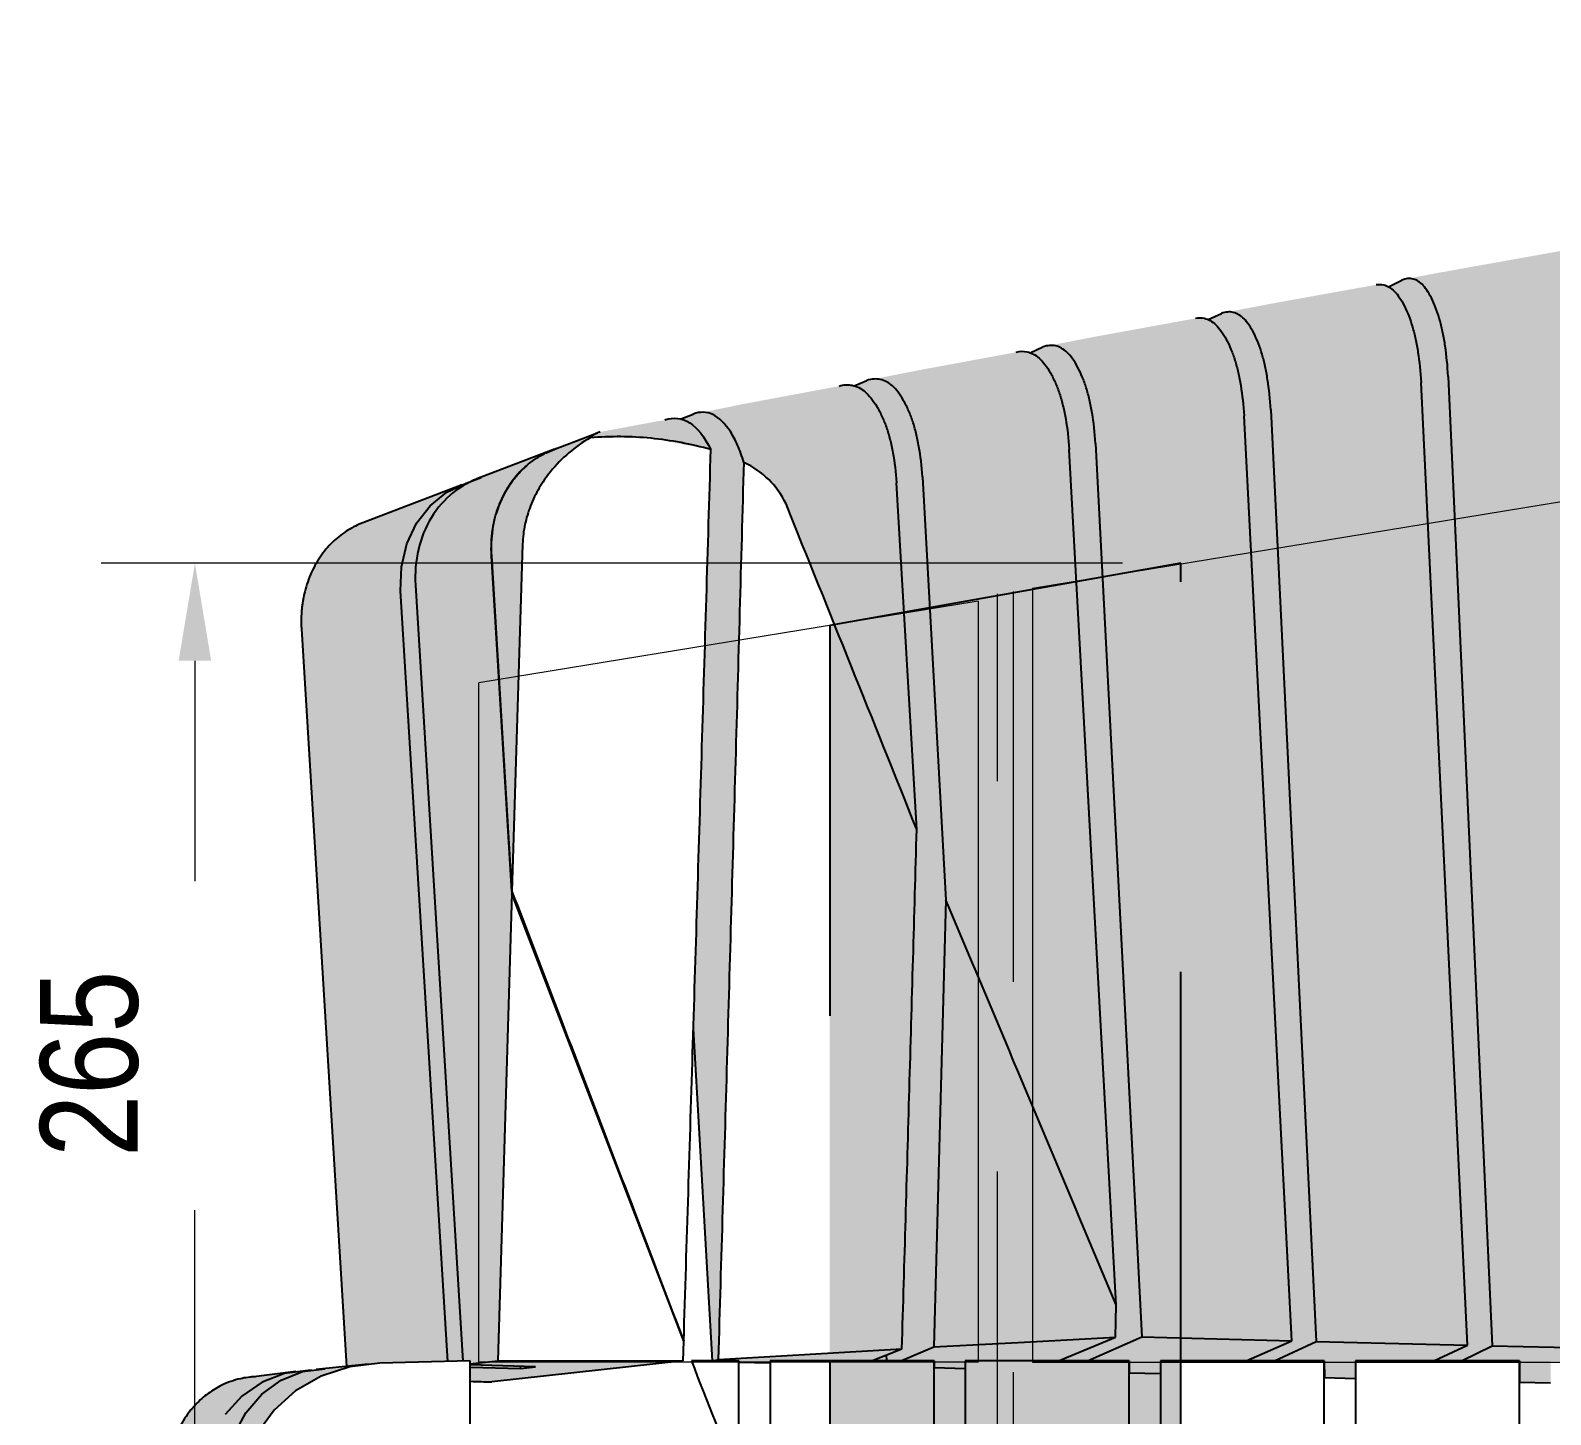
# Model space of a CAD drawing. Header units: metres. Extents: x 313 to 328, y 3 to 1212.
# Drawn here: x 321.3752 to 321.7648, y 22.3403 to 22.6949 of the extents above; entities that cross this region are included whole.
import ezdxf

# ---------------------------------------------------------------- set-up
doc = ezdxf.new("R2010")
doc.units = ezdxf.units.M
doc.linetypes.add('JacobsDash', pattern=[0.0045000000000000005, 0.003, -0.0015])
doc.layers.get('Defpoints').update_dxf_attribs({"color": 41})
for name, color, linetype, lineweight in [('A-ANNO-DIMS', 7, 'Continuous', 9), ('A-DETL', 7, 'Continuous', 13), ('A-DETL-GENF', 7, 'Continuous', 9), ('A-GENM', 7, 'Continuous', 35)]:
    doc.layers.add(name, color=color, linetype=linetype, lineweight=lineweight)
doc.styles.add('Arial Narrow_1', font='ARIALN.TTF', dxfattribs={"height": 0.02499999999999998})
doc.dimstyles.new('Dimension_Standard_O__mm__2', dxfattribs={"dimscale": 0.3048, "dimtxt": 0.02558577434045649, "dimasz": 0.08202099737532807, "dimexe": 0.07874015748031493, "dimexo": 0.04921259842519685, "dimgap": 0.04921259842519685, "dimtad": 1, "dimdec": 0, "dimlfac": 1000, "dimzin": 0, "dimdsep": 46, "dimtxsty": 'Arial Narrow_1', "dimsah": 1, "dimcen": 0.09, "dimaunit": 1, "dimadec": 4, "dimazin": 0, "dimtfac": 1, "dimtdec": 4, "dimtix": 1, "dimtmove": 2, "dimatfit": 3, "dimfxl": 1, "dimtvp": 1, "dimtfill": 1, "dimtolj": 1, "dimtzin": 0, "dimlwd": 18, "dimlwe": 18, "dimarcsym": 2})

# ---------------------------------------------------------------- blocks, each defined once
blk = doc.blocks.new('BR08_SEATING_NORTH 3 - BR08_SEATING_NORTH 3-5676583-DRG-2873241 - ELEVATION SEATING SUPPORT ARRANGEMENT')
at = {"layer": 'A-GENM', "lineweight": 25, "true_color": 0xebe8e4}
for points in [[(313.2609687904246, 22.60623172715583), (313.2999150803762, 22.61323935952374), (313.2993993441278, 22.61923536840465), (313.2987985412688, 22.6233003558428), (313.2975797642347, 22.62829054880328), (313.2966301824777, 22.63119313343327), (313.2949475444731, 22.63459466247622), (313.2934081901344, 22.63665629589376), (313.2918310583843, 22.63793155114198), (313.2900059804476, 22.638444271631), (313.2583347567301, 22.63277864375696), (313.251055327074, 22.63141826001218), (313.2528800586886, 22.6309087754053), (313.2545793668577, 22.62954215812964), (313.2561922878019, 22.62730734731263), (313.2576797734873, 22.62417909109354), (313.2589086314841, 22.6204187777214), (313.2598497689669, 22.61629042856892), (313.2605503227429, 22.61155958017409), (313.2608953021163, 22.60716736654278)], [(313.2644257131207, 22.354017078258), (313.2722335640394, 22.35793031782609), (313.2608953021163, 22.60716736654278), (313.2604774689635, 22.61205156265595), (313.2598131843856, 22.61645090876202), (313.2589037753974, 22.62045221861118), (313.2576797734873, 22.62417909109354), (313.2561922878019, 22.62730734731263), (313.2544643769931, 22.62963768276867), (313.2528800586886, 22.6309087754053), (313.251055327074, 22.63141826001218), (313.2491034122289, 22.63094982630502), (313.2456664186196, 22.62920828936018), (313.2472138565777, 22.62803442575229), (313.2491462437539, 22.62538745804854), (313.2505249878981, 22.62266431599783), (313.2518962116319, 22.61864779842763), (313.2528378464038, 22.61476989671009), (313.2537024546702, 22.60862570292607), (313.2541607634301, 22.60200706384688), (313.2659484053569, 22.35808132584953), (313.2572917868497, 22.3540172306612), (313.2603663879754, 22.35401716497801)], [(313.2154955856008, 22.59767222906907), (313.2540302564221, 22.6047076903532), (313.2534796134227, 22.61070119450184), (313.2528378464038, 22.61476989671009), (313.2516422126191, 22.61946144826701), (313.2502530114861, 22.62320149354993), (313.2487532296464, 22.62603753822933), (313.2469026121227, 22.62827053120448), (313.2454079989571, 22.6294043227041), (313.2434622893026, 22.62991679903099), (313.2159278119676, 22.62495740597483), (313.2049225907751, 22.62286202658489), (313.2068679485619, 22.62235294947104), (313.2086797027518, 22.6209862460597), (313.2103994704171, 22.61875103621966), (313.2119856815889, 22.61562211929493), (313.2132964232154, 22.61186053446999), (313.214300397941, 22.60773202444249), (313.215048198629, 22.60300059564056), (313.215415892315, 22.59862137376152)], [(313.2164387361843, 22.35401810341144), (313.2270977196139, 22.359040666318), (313.215415892315, 22.59862137376152), (313.2149694664706, 22.6034987438885), (313.214258170849, 22.60790566922453), (313.2130246902369, 22.61265536445519), (313.2119856815889, 22.61562211929493), (313.2103994704171, 22.61875103621966), (313.2083685195595, 22.62122369646236), (313.2067176234551, 22.62239228777273), (313.2049225907751, 22.62286202658489), (313.2028418273136, 22.62239228777273), (313.1995384041454, 22.62081960802277), (313.2014223494264, 22.6194743366258), (313.2032558852713, 22.61723558154097), (313.2049409454286, 22.61410309693865), (313.2065788989519, 22.60938632309487), (313.2075351937394, 22.60539823437343), (313.2081935358664, 22.60147382580733), (313.2088081516333, 22.593436933267), (313.2208926700345, 22.35920066088179), (313.2091908581988, 22.35401825824901), (313.2157391250816, 22.35401811835735)], [(313.1705775847359, 22.58908922305913), (313.2086684889827, 22.59614403814421), (313.2080823093043, 22.60213685260585), (313.2073994736442, 22.60620726828278), (313.2063257306536, 22.61036714288386), (313.2049409454286, 22.61410309693866), (313.2030040360731, 22.617543090486), (313.2014223494264, 22.6194743366258), (313.1995036822381, 22.62084440194283), (313.1974364582353, 22.62135660209255), (313.1701510380498, 22.61637888045795), (313.159339917805, 22.61428191760917), (313.1614067932509, 22.61377321417953), (313.1633318354353, 22.61240643449051), (313.1651592583679, 22.61017086486146), (313.1668449523381, 22.60704135139942), (313.1682382204037, 22.60327861438837), (313.169305536054, 22.59914997294397), (313.170100988307, 22.59441803374643), (313.1704916642699, 22.59004989726797)], [(313.1262433646626, 22.58049473589699), (313.1638608716219, 22.58755948692696), (313.1632384756891, 22.59355353480708), (313.162514687704, 22.5976235651181), (313.1610950014954, 22.6025022321422), (313.1597373232013, 22.60582399524937), (313.1581256037873, 22.60865362003939), (313.1558285282013, 22.611132507239), (313.1538417633543, 22.61233563113811), (313.1517088721334, 22.61272851459656), (313.1249514709876, 22.6077856695115), (313.1143400860744, 22.60568932370398), (313.1165283465646, 22.60518104804459), (313.1185666189921, 22.60381429783709), (313.1205017117643, 22.60157851057621), (313.1223826749305, 22.59820581722629), (313.1237629486573, 22.59468488520915), (313.124893823483, 22.59055622016728), (313.1258618107915, 22.58451202241734), (313.1261512528997, 22.58146455790772)], [(313.1685149634703, 22.35401912721466), (313.1824586917806, 22.36021772953754), (313.1704916642699, 22.59004989726797), (313.1700166058111, 22.5949200033344), (313.1692581565543, 22.59933324859031), (313.1682325423002, 22.60331305486948), (313.1668449523381, 22.60704135139942), (313.1651592583679, 22.61017086486146), (313.163325484675, 22.6124142036646), (313.1612531259466, 22.61381103507721), (313.159339917805, 22.61428191760917), (313.1571293693204, 22.61381103507722), (313.1538417633543, 22.6123356311381), (313.1541525896724, 22.61226292649031), (313.1561840032197, 22.61089273961198), (313.1581256037873, 22.60865362003939), (313.1599101500718, 22.60552057072467), (313.1614564442417, 22.60149329064341), (313.162514687704, 22.59762356511811), (313.1633565341818, 22.592889664096), (313.1640097034208, 22.58484941318386), (313.1758986604551, 22.36836375096246), (313.1756772867595, 22.36011020767891), (313.1622894929997, 22.35448177663047), (313.1623131519624, 22.35401925970494), (313.1640501779182, 22.35401922259658)], [(313.3114708721198, 22.35702913990151), (313.2999150803768, 22.61323935952374), (313.2609687904109, 22.60623172715336), (313.2722335640394, 22.35793031782609), (313.3067888523061, 22.35713667360107)], [(313.0912845412475, 22.57357950899553), (313.1196163203078, 22.57897141906906), (313.1190473110979, 22.58449197051209), (313.1181945571698, 22.58903597995839), (313.1169947346473, 22.59319668970219), (313.1154486335636, 22.59693355145139), (313.1135681006763, 22.60006679589799), (313.1115224171879, 22.60230592910574), (313.1093825670151, 22.6036759231823), (313.1070773503465, 22.60418732188622), (313.0802726479699, 22.59917426019623), (313.0700579383067, 22.5970942818867), (313.072511792307, 22.59646746709164), (313.0748716645948, 22.594777249501), (313.0770294379926, 22.59212075999282), (313.0789460054254, 22.58844649694882), (313.0804551173676, 22.58424617829658), (313.0868344346819, 22.57983980954841), (313.0899287806721, 22.57548675965446)], [(313.1206627604172, 22.35402014948891), (313.1291692108521, 22.35759929893655), (313.1322340929798, 22.47210726923527), (313.1261512528997, 22.58146455790772), (313.1256475170445, 22.58632717833008), (313.1248420638207, 22.59074518741983), (313.1237568515224, 22.59471976615434), (313.1222869835894, 22.59844856979847), (313.1205017117643, 22.60157851057621), (313.1185598927925, 22.60382206922227), (313.1163724392074, 22.60521726124461), (313.1141567647176, 22.60565234302359), (313.1119999687571, 22.60521726124461), (313.1087169574857, 22.60382358472551), (313.1093825670152, 22.6036759231823), (313.1115224171878, 22.60230592910574), (313.1135681006763, 22.600066795898), (313.1154486335636, 22.59693355145139), (313.1170711055652, 22.59293185284828), (313.1183051828096, 22.58844649694882), (313.1190829931865, 22.5843018338945), (313.1197741997091, 22.57626130565694), (313.1247869529208, 22.49021379288751), (313.1209910037534, 22.35714349697495), (313.1170230945197, 22.35556218501596), (313.117107110159, 22.35402022544884)], [(313.2659484053569, 22.35808132584953), (313.2540302564221, 22.6047076903532), (313.2154955855845, 22.59767222906609), (313.2270977196139, 22.359040666318), (313.2610251026246, 22.35820289702541)], [(313.0720170620895, 22.58750108814206), (313.0694446830784, 22.59170365158996), (313.0666125172511, 22.59435046161707), (313.0635396205225, 22.5955438664544), (313.0585421576184, 22.59480972518676), (313.0433657782901, 22.59197619452993), (313.0421842588707, 22.59145872992753), (313.0411131802219, 22.5905588088967), (313.0567068304365, 22.59040719544877), (313.0709244561784, 22.58770848082518)], [(313.0728803929575, 22.35402117027124), (313.0739007235663, 22.35442955952286), (313.0796021757848, 22.55369150034771), (313.0804551173676, 22.58424617829658), (313.0788806148373, 22.58862849889258), (313.0770294379926, 22.59212075999282), (313.0748716645948, 22.594777249501), (313.072511792307, 22.59646746709164), (313.0700579383067, 22.59709428188671), (313.0674722044182, 22.59662398828434), (313.0641806455765, 22.59529491490547), (313.0666125172511, 22.59435046161707), (313.0694446830783, 22.59170365158996), (313.0720170620895, 22.58750108814206), (313.0675467309084, 22.43904760941514), (313.072462080902, 22.35402133553215)], [(313.2208926700345, 22.35920066088179), (313.2086684889825, 22.59614403814421), (313.170577584736, 22.58908922305899), (313.1824586917806, 22.36021772953754), (313.2157391250817, 22.35933703783977)], [(313.0157945633757, 22.56026325368625), (313.0237639568223, 22.56331645969831), (313.0247609659712, 22.56994767860527), (313.0272263587595, 22.57621131916194), (313.0309611188504, 22.58186898197593), (313.0356345531756, 22.58665798696978), (313.0424486726133, 22.59157453399299), (313.0411131802219, 22.59109675101848), (313.0295851827975, 22.58659607125747), (313.0247339396792, 22.58335197100847), (313.0206647634628, 22.57879137799938), (313.0177272554926, 22.57321616738847), (313.016095762645, 22.56693869723233), (313.0157947580631, 22.56026756852034)], [(313.1758986604551, 22.36836375096245), (313.1638608716229, 22.58755948692696), (313.1262433646625, 22.58049473589514), (313.1322340929798, 22.47210726923525), (313.1705245452151, 22.38115778715648)], [(313.1247869529208, 22.49021379288751), (313.1196163203089, 22.57897141906906), (313.0912845412514, 22.57357950899553), (313.1238802166661, 22.49247394573121)], [(313.0103627723996, 22.35325024340152), (313.0173983220649, 22.35402235097194), (313.0210382970843, 22.47381958191462), (313.0157867503335, 22.56026043539108), (312.996319093135, 22.55278884577319), (313.0084737579085, 22.35397472982159), (313.0103627731259, 22.35402250134289)], [(313.02105196821, 22.47426151276155), (313.0237639568223, 22.56331645969831), (313.0157940454178, 22.56026305524807), (313.0210518057663, 22.47426416978192)], [(312.9786478033236, 22.35258186944157), (312.9872166819666, 22.35343715720339), (313.0045822407949, 22.35387631680142), (312.9925109131633, 22.5513272853168), (312.9670971439059, 22.5415736075835), (312.9786088347719, 22.3532194723739)], [(313.1372153805061, 22.35200859934564), (313.1372153805061, 22.35401979587264), (313.1611453286603, 22.35401979587263), (313.1756772867595, 22.3601102076789), (313.1291692108521, 22.35759929893655), (313.1206627604172, 22.35402014948891), (313.1292153799663, 22.35401996677793), (313.1292267008122, 22.35222758212322), (313.1367783238491, 22.35202057978351)], [(313.1872153838794, 22.35068917023194), (313.1872153838794, 22.35401872771455), (313.2091919182472, 22.35401872771455), (313.2206954478364, 22.35920587992299), (313.1824586917806, 22.36021772953754), (313.1685149634703, 22.35401912721466), (313.1792153833396, 22.35401889861988), (313.1792351232361, 22.35089356573143), (313.182947661096, 22.35079847785596)], [(313.2372153872525, 22.34946534651897), (313.2372153872525, 22.35401765955651), (313.2572927004069, 22.35401765955651), (313.2659484053569, 22.35808132584953), (313.2270977196139, 22.359040666318), (313.2164387361843, 22.35401810341144), (313.229215386713, 22.35401783046184), (313.229242938449, 22.34965568619239), (313.2365707037327, 22.34948073813246)], [(313.2872153906259, 22.34833280295516), (313.2872153906259, 22.35401659139848), (313.3054390383433, 22.35401659139848), (313.3114708721198, 22.35702913990151), (313.2722335640394, 22.35793031782609), (313.2644257131207, 22.354017078258), (313.2792153900863, 22.35401676230379), (313.2792501739269, 22.34850959332572), (313.2858438809305, 22.34836324402368)], [(313.0158715706385, 22.34863945821129), (313.0649119720088, 22.35402133880061), (313.0173890692387, 22.35402133553213), (313.0103627723996, 22.35325024340152), (313.0103627721576, 22.35299285944892), (313.0270954576524, 22.35247888395973), (313.0232250472338, 22.35205396938843), (313.010362773126, 22.35244905800885), (313.0104635559398, 22.34880369900636), (313.0147893174248, 22.34867223407431)], [(313.0872153771327, 22.35342677419393), (313.0872153771327, 22.35402086403073), (313.1131555326925, 22.35402086403073), (313.1209910037534, 22.35714349697495), (313.0739007235663, 22.35442955952286), (313.0728803929575, 22.35402117027124), (313.0792153765931, 22.35402103493597), (313.0792176541777, 22.35366043591212)], [(312.9326857212949, 22.32039761816629), (312.9416574924811, 22.32155173935214), (312.9423217026476, 22.32823102721359), (312.9443201125421, 22.33457720193131), (312.9475534311338, 22.34027237251348), (312.9520490807495, 22.34516152074105), (312.9570258987074, 22.34861282138552), (312.9627906226091, 22.35083794371678), (312.9514509229488, 22.34945872386653), (312.9466821065834, 22.34779239263893), (312.9431646235742, 22.34567132586024), (312.939588720791, 22.3424237605341), (312.9387108519637, 22.34139123323203), (312.9358176891149, 22.33690818822321), (312.933804043938, 22.33178549983739), (312.9330089918928, 22.32823104710955), (312.9329847047261, 22.32810337567099), (312.9326121880405, 22.32428951020276), (312.932624183127, 22.32137336266655)], [(312.9474621419775, 22.19419509581777), (312.9473095201482, 22.32252130023518), (312.9480631771646, 22.32922736231225), (312.9498034503158, 22.33502320692287), (312.9528808561012, 22.34071735471203), (312.9569769361758, 22.34547429839347), (312.9618868551253, 22.34905464897053), (312.9673643833242, 22.35127781857446), (312.9697852660664, 22.35159406190408), (312.9688649316981, 22.35159374606147), (312.9626937480725, 22.35080055117265), (312.9569769361759, 22.34857886707279), (312.9518604912718, 22.34503073858452), (312.947553435283, 22.34027237982183), (312.9443201125491, 22.33457720195308), (312.942321708458, 22.32823104566497), (312.9416574924811, 22.32155173935214), (312.9420158643172, 22.1976850119885), (312.9472595341007, 22.19432492476691)], [(312.9472595341007, 22.32199848005206), (312.9524975169776, 22.32252130023518), (312.9534085397797, 22.32932861085915), (312.9559358046349, 22.3356411818339), (312.9600721571697, 22.34144114310769), (312.9655696481065, 22.34633641185708), (312.9721526102943, 22.35008151886634), (312.9794909465212, 22.35248866883198), (312.9870611515663, 22.3534216332062), (312.9697852660664, 22.35159406190408), (312.9669627016227, 22.35111478763847), (312.9615624929946, 22.34881812161562), (312.9566661231723, 22.34511333866452), (312.9527035723223, 22.34038932516107), (312.9497190042065, 22.33474196571239), (312.947872987743, 22.32841478694995), (312.9473095201482, 22.32252130023518)]]:
    blk.add_hatch(color=254, dxfattribs=at).paths.add_polyline_path(points)
h = blk.add_hatch(color=254, dxfattribs=at)
h.paths.add_polyline_path([(312.9670971439059, 22.5415736075835), (312.9925109131633, 22.5513272853168), (312.9927224633567, 22.5574978850912), (312.9940941988354, 22.56332881611221), (312.9965808061862, 22.56862394382208), (313.0003910066745, 22.57337263539763), (313.0043825508488, 22.57658700607508), (313.0081919518498, 22.57846616003922), (312.9824187526546, 22.56859982736634), (312.9785502754482, 22.56657719992895), (312.9746373158961, 22.56332881663699), (312.9733938557217, 22.56199650225321), (312.9718711534572, 22.55998878689205), (312.9704283998141, 22.55758547531634), (312.9694062482633, 22.55548161403254), (312.9684878935261, 22.55302641383422), (312.967566390775, 22.54938312360159), (312.9671801952115, 22.54663677699574), (312.9670362117582, 22.54383602369075), (312.96706721191, 22.54214008335176)])
h.paths.add_polyline_path([(312.996319093135, 22.55278884577319), (313.0157868616134, 22.56026303976107), (313.0161036409426, 22.56711330300281), (313.0177300412305, 22.57323140673257), (313.0206657863769, 22.57879440555486), (313.0248321044559, 22.58341773639796), (313.029543587529, 22.58659607125747), (313.0131630359016, 22.58037223733824), (313.0081919518498, 22.57804932975995), (313.0037141625945, 22.57436846894793), (313.0003910066746, 22.57008881360615), (312.9979072226321, 22.56480435941195), (312.9965295455136, 22.55895114831693), (312.9963499202164, 22.55369150034771)])
h = blk.add_hatch(color=254, dxfattribs=at)
h.paths.add_polyline_path([(313.0232250472338, 22.35205396938843), (313.0270954576524, 22.35247888395973), (313.0231917389996, 22.35259879392307), (313.0231990697803, 22.35247888395973)])
h.paths.add_polyline_path([(313.0093748674185, 22.57860208716868), (313.013163035849, 22.58037223819781), (313.0093631098445, 22.57879440642377)])
h = blk.add_hatch(color=254, dxfattribs=at)
h.paths.add_polyline_path([(313.0232250472338, 22.35205396938843), (313.0231408320369, 22.35260035762491), (313.0103627721576, 22.35299285944892), (313.010362773126, 22.35244905800885), (313.0210382972005, 22.35212113947411)])
h.paths.add_polyline_path([(313.0045822407949, 22.35387631680142), (313.0084708373572, 22.35402250134288), (312.9963499202164, 22.55369150034771), (312.9965295455136, 22.55895114831694), (312.9979072226321, 22.56480435941195), (313.0003910066746, 22.57008881360615), (313.0038707072212, 22.57457007160037), (313.0084134657009, 22.57815283961783), (313.0093731999208, 22.57860130797384), (313.00935429527, 22.57891049404993), (313.0043825508487, 22.57658700607508), (313.0000606817564, 22.5731066276831), (312.9965295455136, 22.56851478633574), (312.9940941988353, 22.5633288161122), (312.9927224633567, 22.5574978850912), (312.9925109131633, 22.5513272853168), (313.0045733036826, 22.35402250134289)])
h = blk.add_hatch(color=254, dxfattribs=at)
h.paths.add_polyline_path([(313.0650654704871, 22.35907320849083), (313.0210382972006, 22.47448512348276), (313.0157977533821, 22.56033395341819), (313.0157945537232, 22.56013199101236), (313.02105196821, 22.47378395167429), (313.0437328901575, 22.41467151394327)])
h.paths.add_polyline_path([(313.0174775019818, 22.57227739050531), (313.0177300412304, 22.57322663845745), (313.0206650843595, 22.57879173764922), (313.0206641886523, 22.57879137799938), (313.0177247473667, 22.57321660037888)])
at = {"layer": 'A-GENM', "color": 254, "lineweight": 25, "true_color": 0xd4d4d4}
for p, q in [((313.2456652224135, 22.62920919678443), (313.2491039769229, 22.63094981428233)), ((313.1995036822381, 22.6208044992472), (313.202842421449, 22.62239227414861)), ((313.1538398056169, 22.61233608906778), (313.157129980289, 22.61381102001411)), ((313.1087149397197, 22.60382403235494), (313.1120006061695, 22.6052172444061)), ((313.2659484053569, 22.35808132584951), (313.2540302564221, 22.6047076903532)), ((313.2609687904108, 22.60623172715601), (313.2722335640394, 22.35793031782607)), ((313.0641789354272, 22.59529557906716), (313.0674729031338, 22.59662396864819)), ((313.2208926700345, 22.35920066088177), (313.2086684889824, 22.59614403814419)), ((313.2154955855844, 22.59767222906927), (313.2270977196138, 22.35904066631798)), ((313.0315450739977, 22.58745790592817), (313.0429395893396, 22.59183787782043)), ((313.0315554908226, 22.58746248181492), (313.0120797610616, 22.57998779398778)), ((313.1758986604549, 22.36836375096244), (313.1638608716223, 22.58755948692691)), ((313.1705775847359, 22.58908922305897), (313.1824586917805, 22.36021772953753)), ((313.0093542976444, 22.57891049496575), (313.0131630376259, 22.58037223814387)), ((313.1262433646622, 22.580494735895), (313.1322340929798, 22.47210726923523)), ((313.0082715837058, 22.57852623453539), (312.9828111368561, 22.56875464217526)), ((313.0093563880553, 22.57890435508066), (313.0093748674184, 22.57860208716867)), ((313.1247869529207, 22.4902137928875), (313.1196163203082, 22.57897141906905)), ((313.0157867503334, 22.56026043539105), (313.0210382972005, 22.4738195819146)), ((313.02105196821, 22.47426151276153), (313.0157942487526, 22.56026304905592)), ((312.996319093135, 22.55278884577317), (313.0084737579085, 22.35397472982157)), ((313.0045822407949, 22.3538763168014), (312.9925109131632, 22.55132728531674)), ((312.9670971439059, 22.54157360758349), (312.9786478033236, 22.35258186944155)), ((313.0724620899389, 22.3540211792075), (313.0675452398439, 22.43907340201323)), ((313.1206627604172, 22.3540201494889), (313.129169210852, 22.35759929893653)), ((313.1611441089333, 22.35401928467938), (313.1756772867595, 22.36011020767889)), ((313.1685149634703, 22.35401912721464), (313.1824586917805, 22.36021772953753)), ((313.1824586917805, 22.36021772953753), (313.2208926700345, 22.35920066088177)), ((313.2091908581988, 22.354018258249), (313.2208926700345, 22.35920066088177)), ((313.2164387361842, 22.35401810341143), (313.2270977196138, 22.35904066631798)), ((313.2270977196138, 22.35904066631798), (313.2659484053569, 22.35808132584951)), ((313.2572917868497, 22.35401723066119), (313.2659484053569, 22.35808132584951)), ((313.2644257131206, 22.35401707825799), (313.2722335640394, 22.35793031782607)), ((313.2722335640394, 22.35793031782607), (313.3114708721197, 22.3570291399015)), ((313.0103627723996, 22.3532502434015), (313.0173983220648, 22.35402235097192)), ((313.0649119720088, 22.35402133553213), (313.0158715706385, 22.34863945821127)), ((313.0728803929575, 22.35402117027122), (313.0739007235662, 22.35442955952283)), ((313.0792153765931, 22.35402103493596), (313.0792176779192, 22.35365667702359)), ((313.0872153771327, 22.35342677419392), (313.0792153765931, 22.35366050245408)), ((313.1131541422309, 22.35402030989671), (313.1209910037534, 22.35714349697494)), ((313.1171071101588, 22.35402022544882), (313.1170230945197, 22.35556218501595)), ((313.1292153799663, 22.35401996677791), (313.1292267374616, 22.35222178910131)), ((313.1623131519623, 22.35401925970493), (313.1622886144189, 22.35449895229706)), ((313.1792153833395, 22.35401889861987), (313.179235170491, 22.35088609394535)), ((313.2292153867129, 22.35401783046182), (313.2292429803272, 22.34964906604238)), ((313.2792153900863, 22.35401676230377), (313.2792502135287, 22.34850333394236)), ((312.9535063888331, 22.3498214206409), (312.9657055400501, 22.3513907092923)), ((312.968864931698, 22.35159374606146), (312.9627906240842, 22.35083793731726)), ((312.9697852660664, 22.35159406190407), (312.968864931698, 22.35159374606146)), ((312.9709096351609, 22.35192072964202), (312.9842307600277, 22.35325035461821)), ((313.0270954576519, 22.35247888395964), (313.0103627721575, 22.35299285944893)), ((313.010362771646, 22.3524490580543), (313.0232250472337, 22.35205396938841)), ((313.0231917389999, 22.35259879392304), (313.0232250472341, 22.35205396938851)), ((313.0232250472341, 22.35205396938851), (313.0270954576524, 22.35247888395971)), ((313.1372153805061, 22.35200859934563), (313.1292153799663, 22.35222789244609)), ((313.1872153838794, 22.35068917023192), (313.1792153833395, 22.35089407132217)), ((313.2372153872525, 22.34946534651895), (313.2292153867128, 22.34965634398128)), ((313.2872153906258, 22.34833280295515), (313.2792153900863, 22.34851036536346))]:
    blk.add_line(p, q, dxfattribs=at)
at = {"layer": 'A-GENM', "color": 7, "lineweight": 25, "true_color": 0xefefef}
for p, q in [((313.0210382972005, 22.4738195819146), (313.0173983220648, 22.35402235097192)), ((313.065065470489, 22.35907320848588), (313.0210382972005, 22.4738195819146)), ((313.0649119720088, 22.35402133553213), (313.065065470489, 22.35907320848588)), ((313.0103627731259, 22.35402250134287), (312.9872166819674, 22.35343715719616)), ((313.0103625849824, 22.15399182852102), (313.0103627731259, 22.35402250134287)), ((313.0173983220648, 22.35402235097192), (313.0649119720088, 22.35402133553213)), ((313.0792153765931, 22.35402103493596), (313.0670350372585, 22.35402129514649)), ((313.0792153765931, 22.32292317065041), (313.0792153765931, 22.35402103493596)), ((313.0872153771327, 22.35402086403071), (313.0872153771327, 22.31194989513489)), ((313.1292153799663, 22.35401996677791), (313.0872153771327, 22.35402086403071)), ((313.1292153799662, 22.31194899788215), (313.1292153799663, 22.35401996677791)), ((313.1372153805061, 22.35401979587262), (313.137215380506, 22.31194882697681)), ((313.1792153833395, 22.35401889861987), (313.1372153805061, 22.35401979587262)), ((313.1792153833395, 22.31194792972411), (313.1792153833395, 22.35401889861987)), ((313.1872153838793, 22.35401872771454), (313.1872153838793, 22.31194775881876)), ((313.2292153867129, 22.35401783046182), (313.1872153838793, 22.35401872771454)), ((313.2292153867128, 22.31194686156606), (313.2292153867129, 22.35401783046182)), ((313.2372153872524, 22.35401765955649), (313.2372153872525, 22.31194669066077)), ((313.2792153900863, 22.35401676230377), (313.2372153872524, 22.35401765955649)), ((313.2792153900863, 22.31194579340801), (313.2792153900863, 22.35401676230377))]:
    blk.add_line(p, q, dxfattribs=at)
at = {"layer": 'A-GENM', "color": 254, "lineweight": 25, "true_color": 0xd4d4d4, "flags": 128}
for points in [[(312.9965808085593, 22.56862394474032), (313.0000606848533, 22.57310662887731), (313.0043825508487, 22.57658700607507), (313.0093542976509, 22.57891049496806)], [(312.9925109131632, 22.55132728531674), (312.9927224638337, 22.5574978852751), (312.9940942001962, 22.56332881663698), (312.9965808085616, 22.56862394473807)], [(312.947259534101, 22.32199848005206), (312.9478981254098, 22.32867765033301), (312.9498034503448, 22.33502320690694), (312.9528808600762, 22.34071735113341), (312.9569769394431, 22.34547429382765), (312.9618868551439, 22.34905464892844), (312.9673643847565, 22.35127781214749), (312.973134226498, 22.35203154130922)], [(312.9627906225694, 22.35083793693585), (312.957025898715, 22.34861282138742), (312.9518604912717, 22.34503073858451), (312.9475534381023, 22.34027238373047)]]:
    blk.add_lwpolyline(points, dxfattribs=at)
at = {"layer": 'A-GENM', "color": 7, "lineweight": 25, "true_color": 0xefefef, "flags": 128}
for points in [[(313.0237639568223, 22.56331645969829), (313.0224162689569, 22.51878873205002), (313.02105196821, 22.47426151276153)], [(313.1322340929798, 22.47210726923523), (313.1307131619591, 22.41485297476041), (313.129169210852, 22.35759929893653)], [(313.1756772867595, 22.36011020767889), (313.1757880295287, 22.36423697782076), (313.1758986604549, 22.36836375096244)], [(313.129169210852, 22.35759929893653), (313.1524230690769, 22.35885808232001), (313.1756772867595, 22.36011020767889)], [(313.0739007235662, 22.35442955952283), (313.097445629286, 22.35579059493216), (313.1209910037534, 22.35714349697494)], [(312.9872166819672, 22.35343715720345), (312.9794909465212, 22.35248866883197), (312.9721526102942, 22.35008151886632), (312.9655696481065, 22.34633641185706), (312.9600721571697, 22.34144114310767), (312.9559358046349, 22.33564118183388), (312.9533680044898, 22.32922736231222), (312.9524975169559, 22.32252130023502)]]:
    blk.add_lwpolyline(points, dxfattribs=at)
at = {"layer": 'A-GENM', "color": 7, "lineweight": 25, "true_color": 0xefefef}
blk.add_arc((322.2016488861414, 25.91388129173072), 9.803763224572648, 201.2914124955605, 201.4866017313874, dxfattribs=at)
at = {"layer": 'A-GENM', "color": 254, "lineweight": 25, "true_color": 0xd4d4d4}
for centre, major_axis, ratio, start_param, end_param in [((313.0423042191563, 22.55945417398366), (-0.01074682173182262, 0.02800903913391235), 0.8678754201444975, 6.246501452917805, 6.366350400228921), ((313.0228400525619, 22.55198393803671), (-0.01079367423696265, 0.02799101348684532), 0.8678576600009824, 6.237662124667755, 6.870714935102227), ((313.0423042191563, 22.55945417398366), (-0.01074682173152182, 0.02800903913398763), 0.867875420146917, 0.3059781761711553, 0.5349922466343398), ((313.0423042191563, 22.55945417398366), (-0.01074682173159643, 0.02800903913397763), 0.8678754201432092, 0.534992266004042, 0.7640063457446209), ((313.0423042191563, 22.55945417398366), (-0.01074682173150618, 0.02800903913399787), 0.8678754201446072, 0.7640063558402679, 0.842577872192942), ((313.0228400589145, 22.55198393232214), (-0.01079367741230949, 0.02799102172004819), 0.867857660002253, 0.5875296109079897, 1.220582453972064), ((313.0423042191563, 22.55945417398366), (-0.01074682173178757, 0.02800903913391032), 0.8678754201462245, 0.9930204456647067, 1.222034535498627), ((313.0423042191563, 22.55945417398366), (-0.01074682173145462, 0.02800903913401008), 0.867875420144511, 0.9866605821206023, 0.993020442645449), ((313.9956113209487, 22.45782408585221), (-2.120789036078297, 4.532452623679083e-05), 0.05805964931797913, 1.087705678432824, 1.090583036690492)]:
    blk.add_ellipse(centre, major_axis=major_axis, ratio=ratio, start_param=start_param, end_param=end_param, dxfattribs=at)
for points, knots in [([(313.2609687904105, 22.60623172715583), (313.2608135507067, 22.60902870403188), (313.2604398343871, 22.61290187703014), (313.2596545336578, 22.61743425526363), (313.2589332477245, 22.62049213514299), (313.2580351278277, 22.62331051583142), (313.2569691881076, 22.62586892388683), (313.255796923874, 22.62802678385821), (313.2545797639431, 22.62964352175943), (313.2533265969871, 22.63069866691248), (313.2515482547344, 22.631492611329), (313.2501102365055, 22.63136032676796), (313.2491032725017, 22.63095294382611)], [0, 0, 0, 0, 0.1666666666666667, 0.25, 0.3333333333333333, 0.4166666666666666, 0.5, 0.5833333333333333, 0.6666666666666666, 0.75, 0.8333333333333333, 1, 1, 1, 1]), ([(313.2425356668021, 22.6297706919582), (313.2431939495605, 22.62988025354082), (313.2443338699933, 22.62984479116649), (313.2458841100424, 22.62919326097146), (313.2472202516911, 22.62813583447156), (313.2485178838557, 22.62651654569684), (313.2497675329029, 22.62435590990818), (313.2509037604436, 22.62179480772058), (313.2518610627916, 22.61897412129769), (313.2526298431007, 22.61591436882251), (313.2534667611727, 22.61137977495157), (313.2538649301588, 22.6075053400015), (313.2540302564223, 22.60470769035326)], [0.06081434613703063, 0.06081434613703063, 0.06081434613703063, 0.06081434613703063, 0.1666666666666667, 0.25, 0.3333333333333333, 0.4166666666666666, 0.5, 0.5833333333333333, 0.6666666666666666, 0.75, 0.8333333333333333, 1, 1, 1, 1]), ([(313.2154955855841, 22.59767222906904), (313.2153294520718, 22.60046949868203), (313.214930196305, 22.60434311081546), (313.2140920908381, 22.60887609032878), (313.2133225592506, 22.61193439605303), (313.2123646264534, 22.6147533087752), (313.2112278971162, 22.61731232849015), (313.2099779048927, 22.6194706984136), (313.208680114208, 22.62108766340222), (313.207343999102, 22.62214272654724), (313.2054480660151, 22.62293632477316), (313.2039150811308, 22.62280346507148), (313.2028416699129, 22.62239556419497)], [0, 0, 0, 0, 0.1666666666666667, 0.25, 0.3333333333333333, 0.4166666666666666, 0.5, 0.5833333333333333, 0.6666666666666666, 0.75, 0.8333333333333333, 1, 1, 1, 1]), ([(313.1961878867058, 22.62116255395225), (313.1969810832133, 22.621322615996), (313.1982822049414, 22.62131628808859), (313.2000095214519, 22.6206332109607), (313.2014292124904, 22.61957579428101), (313.2028080497359, 22.61795623415023), (313.2041359688137, 22.61579507054108), (313.2053434688601, 22.61323335458322), (313.2063609826776, 22.61041213909509), (313.2071783207216, 22.60735196723603), (313.2080683705432, 22.602816795638), (313.2084922191152, 22.59894195307844), (313.2086684889824, 22.59614403814416)], [0.04753905679305955, 0.04753905679305955, 0.04753905679305955, 0.04753905679305955, 0.1666666666666667, 0.25, 0.3333333333333333, 0.4166666666666666, 0.5, 0.5833333333333333, 0.6666666666666666, 0.75, 0.8333333333333333, 1, 1, 1, 1]), ([(313.1502940160119, 22.61250480764297), (313.151258375618, 22.61273839224429), (313.1527544827853, 22.61277367124978), (313.1546881311308, 22.6120516275716), (313.1561913295658, 22.61099424016246), (313.1576513711042, 22.60937446457785), (313.1590576009617, 22.60721286217708), (313.1603364517533, 22.60465063198595), (313.1614142876542, 22.60182897489557), (313.1622803247358, 22.59876845578497), (313.1632237393857, 22.59423280406306), (313.1636734899915, 22.59035762260449), (313.1638608716219, 22.58755948692673)], [0.03115147192369172, 0.03115147192369172, 0.03115147192369172, 0.03115147192369172, 0.1666666666666667, 0.25, 0.3333333333333333, 0.4166666666666666, 0.5, 0.5833333333333333, 0.6666666666666666, 0.75, 0.8333333333333333, 1, 1, 1, 1]), ([(313.1633254846749, 22.61241420366458), (313.1628590318445, 22.61285956272891), (313.1619125750241, 22.61356288626761), (313.159898178362, 22.6143561659976), (313.1582695333093, 22.61422278075711), (313.1571291962816, 22.61381440735683)], [0.6666666666666666, 0.6666666666666666, 0.6666666666666666, 0.6666666666666666, 0.75, 0.8333333333333333, 1, 1, 1, 1]), ([(313.1705775847359, 22.58908922305898), (313.1704004362357, 22.59188674709448), (313.1699754019444, 22.59576074318803), (313.1690840497949, 22.60029425377965), (313.1682658836505, 22.60335293703951), (313.1672476694039, 22.60617232727907), (313.1660396052025, 22.60873190007299), (313.1647112920064, 22.61089073188158), (313.1637919375053, 22.61196884460024), (313.1633254846749, 22.61241420366458)], [0, 0, 0, 0, 0.1666666666666667, 0.25, 0.3333333333333333, 0.4166666666666666, 0.5, 0.5833333333333333, 0.6666666666666666, 0.6666666666666666, 0.6666666666666666, 0.6666666666666666]), ([(313.1048711555794, 22.60380045426), (313.1060484313721, 22.60413940538069), (313.1077765174228, 22.60423346502506), (313.1099466535542, 22.60346460980741), (313.1115301755222, 22.60240746602006), (313.1130684162353, 22.60078772961499), (313.1145501542882, 22.59862597760862), (313.1158978970583, 22.59606351825338), (313.1170340776448, 22.59324166195733), (313.1179473344812, 22.5901809898046), (313.1189426686226, 22.58564509004851), (313.1194178632792, 22.58176970319489), (313.1196163203077, 22.57897141906885)], [0.01136171173017136, 0.01136171173017136, 0.01136171173017136, 0.01136171173017136, 0.1666666666666667, 0.25, 0.3333333333333333, 0.4166666666666666, 0.5, 0.5833333333333333, 0.6666666666666666, 0.75, 0.8333333333333333, 1, 1, 1, 1]), ([(313.1185598927925, 22.60382206922225), (313.1180659770736, 22.60426742234467), (313.1170638333012, 22.60497065195483), (313.114931080823, 22.60576355272412), (313.1132069180957, 22.60562962999616), (313.1119997759297, 22.60522079025068)], [0.6666666666666666, 0.6666666666666666, 0.6666666666666666, 0.6666666666666666, 0.75, 0.8333333333333333, 1, 1, 1, 1]), ([(313.1262433646625, 22.58049473589513), (313.1260550135779, 22.58329246282965), (313.1256039517652, 22.58716675901908), (313.1246590899557, 22.59170067328709), (313.1237921285041, 22.59475963523088), (313.1227135051617, 22.59757938271532), (313.1214340134446, 22.60013937049332), (313.1200273276143, 22.60229853322033), (313.1190538085112, 22.60337671609984), (313.1185598927925, 22.60382206922225)], [0, 0, 0, 0, 0.1666666666666667, 0.25, 0.3333333333333333, 0.4166666666666666, 0.5, 0.5833333333333333, 0.6666666666666666, 0.6666666666666666, 0.6666666666666666, 0.6666666666666666]), ([(313.0804551173675, 22.58424617829657), (313.0799751734644, 22.5858525979705), (313.0789206126548, 22.58877566910929), (313.0764767710911, 22.59341208645477), (313.0733334076536, 22.59646183829317), (313.0700827207545, 22.59724116264812), (313.0683555654145, 22.59694999610836), (313.0674719790809, 22.59662787566124)], [0, 0, 0, 0, 0.1666666666666667, 0.3333333333333333, 0.6666666666666666, 0.8333333333333333, 1, 1, 1, 1]), ([(313.043653095223, 22.59204223303163), (313.0435564666021, 22.59202354250343), (313.0430469695171, 22.59190647354486), (313.0421632642833, 22.59152207856477), (313.0414551651397, 22.59092414536141), (313.0411131802218, 22.59055880889668)], [0.2562131510233366, 0.2562131510233366, 0.2562131510233366, 0.2562131510233366, 0.3333333333333333, 0.6666666666666666, 1, 1, 1, 1]), ([(312.9828104444505, 22.56875410701176), (312.9826793306636, 22.5687038662102), (312.9811906519132, 22.56811751369099), (312.9784866690696, 22.56670355297669), (312.9761611381174, 22.56484903566956), (312.9750958427878, 22.56382010858647)], [0.3012846330814205, 0.3012846330814205, 0.3012846330814205, 0.3012846330814205, 0.3333333333333333, 0.6666666666666666, 1, 1, 1, 1]), ([(312.9677883319395, 22.55046062350264), (312.9677079999153, 22.55010383038633), (312.9675969904692, 22.54956490906223), (312.9674681882379, 22.5488399122389), (312.9673812289645, 22.54829315073521), (312.9673039519871, 22.54774361241228), (312.9672363892491, 22.54719152446747), (312.9671785685101, 22.54663712971444), (312.9671465281567, 22.54626612233755), (312.9671321390738, 22.54608032847001)], [0, 0, 0, 0, 0.25, 0.375, 0.5, 0.625, 0.75, 0.875, 1, 1, 1, 1]), ([(312.9671321390738, 22.54608032847001), (312.9671031089066, 22.54570864423561), (312.9670693191387, 22.54514898943412), (312.9670438628316, 22.54439961724826), (312.9670345764662, 22.54383621212358), (312.967035101853, 22.54327167640185), (312.9670454384199, 22.54270624248437), (312.9670655792887, 22.542140160137), (312.9670855370198, 22.54176246476437), (312.9670971439059, 22.54157360758349)], [0, 0, 0, 0, 0.25, 0.375, 0.5, 0.625, 0.75, 0.875, 1, 1, 1, 1]), ([(312.955301883599, 22.34997966284088), (312.9539989245113, 22.34991681218114), (312.9510207215606, 22.3495137028831), (312.9481996782564, 22.34852725888545), (312.9466821065834, 22.34779239263892)], [0.1186081949748066, 0.1186081949748066, 0.1186081949748066, 0.1186081949748066, 0.5, 1, 1, 1, 1])]:
    blk.add_open_spline(points, degree=3, knots=knots, dxfattribs=at)
for points in [[(313.060213383284, 22.59513321375721), (313.0625125047524, 22.59588339030492), (313.066778238429, 22.59536156652087), (313.0703810873939, 22.59079532312155), (313.0720170620895, 22.58750108814204)], [(313.0297260558067, 22.58663849126717), (313.0304594189301, 22.58699231226797), (313.0312181884519, 22.58731052816487), (313.0320025438882, 22.58759312778957)], [(313.024734178152, 22.58335232498042), (313.0254731767674, 22.58399855852425), (313.0270115762244, 22.58516666406535), (313.0287089697428, 22.58614034348216), (313.0295950486598, 22.58657477386947)], [(313.0206890398468, 22.57876968970891), (313.0212883898245, 22.57963614012122), (313.0225775845322, 22.58128926280238), (313.0239951795367, 22.58270609143659), (313.024734178152, 22.58335232498042)], [(313.0161282298795, 22.5671062848258), (313.0162899652936, 22.56818663815952), (313.0167198754735, 22.5702883305194), (313.0176696469485, 22.57324527692393), (313.0189814846668, 22.57609056032852), (313.0200896898693, 22.57790323929661), (313.0206890398468, 22.57876968970891)], [(313.0157942487526, 22.56026304905592), (313.0156967179072, 22.56260557269884), (313.0157992581694, 22.56482933177674), (313.0161039099623, 22.56694083224129)], [(312.9750958427878, 22.56382010858647), (312.9745010754725, 22.56324567270823), (312.973363217861, 22.56202636374435), (312.9718402586073, 22.56001823135154), (312.9709485318376, 22.55856169858496), (312.9705375380873, 22.55781011107346)], [(312.9705375380873, 22.55781011107346), (312.9701265520612, 22.55705854463192), (312.9693702521682, 22.5555016723979), (312.9684517788991, 22.55304601385463), (312.9679839218942, 22.55133050807738), (312.9677883319395, 22.55046062350264)], [(312.9466821065834, 22.34779239263892), (312.9454533401081, 22.34719744924918), (312.9430979099272, 22.34577701990466), (312.9410093343339, 22.34393381438241), (312.9400457246922, 22.3429186625657)], [(312.9400457246922, 22.3429186625657), (312.9398914737238, 22.34275615674249), (312.9395868072813, 22.34242623453762), (312.9391412886755, 22.34191650720904), (312.9388529043711, 22.34156780729526), (312.9387108519636, 22.34139123323201)], [(312.9387108519636, 22.34139123323201), (312.9376130881671, 22.34002353904235), (312.9356701625546, 22.33701548524276), (312.9343173431834, 22.33357824336487), (312.933804043938, 22.33178549983738)]]:
    blk.add_open_spline(points, degree=3, dxfattribs=at)
at = {"layer": 'A-GENM', "color": 7, "lineweight": 25, "true_color": 0xefefef}
blk.add_open_spline([(313.0411131802218, 22.59055880889668), (313.0391578831935, 22.58941180259202), (313.0355155364768, 22.58681518476862), (313.0311619015839, 22.58238024736773), (313.0284088596625, 22.57843443920451), (313.0268219960213, 22.57547955024032), (313.0257930890534, 22.57315434744075), (313.0249522702565, 22.57075692628113), (313.0241360814811, 22.56752560128281), (313.0238299850515, 22.56502020198807), (313.0237644750575, 22.56331644412909)], degree=3, knots=[0, 0, 0, 0, 0.2, 0.4, 0.55, 0.625, 0.7, 0.7749999999999999, 0.85, 1, 1, 1, 1], dxfattribs=at)
for points in [[(313.0720170620895, 22.58750108814204), (313.0669608879654, 22.58892887288741), (313.0567540668633, 22.59086627775855), (313.0463583000537, 22.5909673533905), (313.0411131802218, 22.59055880889668)], [(313.0650654704889, 22.35907320849081), (313.0658604431691, 22.38445339331935), (313.067435338775, 22.43521422365415), (313.0697524779414, 22.51135686891827), (313.0712672111828, 22.56211953014475), (313.0720170620895, 22.58750108814204)], [(313.0804551173675, 22.58424617829657), (313.0797499953512, 22.55871034224077), (313.0783243226921, 22.5076391073649), (313.0761395829992, 22.43103354848255), (313.07465215905, 22.37996407473351), (313.0739007235662, 22.35442955952283)], [(313.0912845412473, 22.57357950899551), (313.090122707517, 22.57597526448058), (313.0871559698065, 22.58014879818251), (313.082903091597, 22.58308637734795), (313.0804551173675, 22.58424617829657)], [(313.1247869529207, 22.4902137928875), (313.119175539463, 22.50422480691344), (313.1079803907268, 22.53213010695765), (313.09684059835, 22.55980195098651), (313.0912845412513, 22.5735795089971)], [(313.1209910037534, 22.35714349697494), (313.1216345154089, 22.37932157003988), (313.1229106852592, 22.42367802575691), (313.1241651481872, 22.46803510064825), (313.1247869529207, 22.4902137928875)], [(313.02105196821, 22.47426151276153), (313.0283874171025, 22.45515146307327), (313.043058449708, 22.41684336267322), (313.057729751955, 22.37835926022612), (313.0650654704889, 22.35907320849081)], [(313.1758986604549, 22.36836375096244), (313.1686115388465, 22.38574666252767), (313.1540469893254, 22.4204201604717), (313.1395018271963, 22.45490900804286), (313.1322340929798, 22.47210726923523)]]:
    blk.add_open_spline(points, degree=3, dxfattribs=at)
blk = doc.blocks.new('T2DPAA-T2D-C3S-DU-M3D-100304_rvt-2-DRG-2873241 - ELEVATION SEATING SUPPORT ARRANGEMENT')
at = {"layer": 'A-GENM', "color": 254, "lineweight": 25, "true_color": 0xd4d4d4}
blk.add_blockref('BR08_SEATING_NORTH 3 - BR08_SEATING_NORTH 3-5676583-DRG-2873241 - ELEVATION SEATING SUPPORT ARRANGEMENT', (0, 0), dxfattribs=at)
blk = doc.blocks.new('DIMBLOCK31-DRG-2873241 - ELEVATION SEATING SUPPORT ARRANGEMENT')
at = {"layer": 'A-ANNO-DIMS', "color": 0, "lineweight": 18, "transparency": 16777216}
for p, q in [((321.6550460209467, 22.5584260500407), (321.3933640875907, 22.5584260500407)), ((321.4173640875907, 22.53342605004071), (321.4173640875907, 22.47692550993483)), ((321.4173640875907, 22.32660722109792), (321.4173640875907, 22.39261104881614)), ((321.5424050016559, 22.30160722109792), (321.3933640875907, 22.30160722109792))]:
    blk.add_line(p, q, dxfattribs=at)
at = {"layer": 'A-ANNO-DIMS', "color": 0, "transparency": 16777216}
for points in [[(321.4131974209241, 22.53342605004071), (321.4215307542574, 22.53342605004071), (321.4173640875907, 22.5584260500407)], [(321.4131974209241, 22.32660722109792), (321.4215307542574, 22.32660722109792), (321.4173640875907, 22.30160722109792)]]:
    blk.add_solid(points, dxfattribs=at)
at = {"layer": 'Defpoints', "color": 0, "transparency": 16777216}
for p in [(321.4173640875907, 22.5584260500407), (321.6700460209467, 22.5584260500407), (321.5574050016559, 22.30160722109792)]:
    blk.add_point(p, dxfattribs=at)
at = {"layer": 'A-ANNO-DIMS', "color": 0, "lineweight": 18, "transparency": 16777216, "insert": (321.3777027063498, 22.40625841653888), "char_height": 0.02499999999999998, "width": 0.0570197256730173, "attachment_point": 1, "rotation": 89.99999999999991, "line_spacing_factor": 0.9746961653507233, "style": 'Arial Narrow_1', "bg_fill": 3, "box_fill_scale": 1.1, "bg_fill_color": 256, "bg_fill_true_color": 13158600, "bg_fill_transparency": 0}
blk.add_mtext('\\A1;265\u200e', dxfattribs=at)

msp = doc.modelspace()

# ---------------------------------------------------------------- hatches: boundary and pattern name
at = {"layer": 'A-DETL-GENF', "true_color": 0xffffff}
h = msp.add_hatch(color=7, dxfattribs=at)
h.paths.add_polyline_path([(321.5800460209463, 22.29552783109295), (321.5838401978071, 22.29894369126974), (321.5882616142055, 22.30149613242111), (321.5931170660604, 22.30307361968984), (321.5989055763776, 22.30360722109792), (321.6537467659244, 22.30353226311217), (321.6592946342691, 22.30282932777062), (321.6650460846981, 22.30054481117496), (321.6700460209464, 22.29689805431036), (321.6700460209464, 22.30895488079507), (321.6647925764839, 22.30908831462989), (321.6647745159071, 22.31194775881877), (321.6700460209465, 22.31194764620277), (321.6700460209465, 22.35401861509855), (321.6647745159071, 22.35401872771455), (321.6647745159071, 22.35068917023193), (321.6567943025188, 22.35087236257297), (321.6567745153673, 22.30929409801628), (321.614784201361, 22.31041484334512), (321.6147745125338, 22.31194882697682), (321.6567745153673, 22.31194792972411), (321.6567745153673, 22.35401889861987), (321.6398722565638, 22.35401979587263), (321.639806764642, 22.35448177663046), (321.6387032409611, 22.35401928467939), (321.6147745125338, 22.35401979587263), (321.6147745125338, 22.35200859934564), (321.6067858329, 22.35222758212156), (321.60677396342, 22.31063678792798), (321.5800460209463, 22.31135273367149), (321.5800460209463, 22.29894369126974)])
h.paths.add_polyline_path([(321.6647745159071, 22.31194775881877), (321.6647740607895, 22.31194792972411), (321.6612227775964, 22.31194775881882)])
h.paths.add_polyline_path([(321.606774511994, 22.31194899788215), (321.606774511994, 22.35401996677792), (321.5946662073927, 22.35402086403072), (321.5945822265473, 22.35556218501595), (321.5907132742585, 22.35402030989671), (321.5800460209463, 22.35402053778296), (321.5800460209463, 22.31194956888716), (321.5981943831015, 22.31194918118081)])
h.paths.add_polyline_path([(321.5800460209463, 22.35608026246175), (321.5985501357811, 22.35714349697495), (321.6023460849484, 22.4902137928875), (321.5813023437868, 22.54263150068001), (321.5800460209467, 22.54240790105302), (321.5800460209463, 22.35608200968444)])
h.paths.add_polyline_path([(321.6067283428798, 22.35759929893654), (321.6532364187872, 22.36011020767889), (321.6534577924828, 22.36836375096244), (321.6097932250075, 22.47210726923524), (321.606774511994, 22.35931136837138)])

# ---------------------------------------------------------------- linework, layer by layer
at = {"layer": 'A-DETL', "lineweight": 18}
for p, q in [((321.6320460209462, 22.55199637953616), (322.5050233672436, 22.69491388085506)), ((321.6180460209458, 22.54867398060514), (321.4901411577698, 22.52773432675363)), ((321.6180460209458, 22.54867398060514), (321.6180460209458, 22.35367398060514)), ((321.6320460209462, 22.55199637953616), (321.6320460209462, 22.35367398060514)), ((321.4901411577698, 22.35367398060514), (321.4901411577698, 22.52773432675363)), ((321.6180460209458, 22.35367398060514), (321.4901411577698, 22.35367398060514)), ((321.6320460209462, 22.35367398060514), (322.5050233672435, 22.35367398060513))]:
    msp.add_line(p, q, dxfattribs=at)
at = {"layer": 'A-DETL', "lineweight": 25}
for p, q in [((321.6700460209465, 22.5584260500407), (321.5800460209467, 22.54240790105303)), ((321.5800460209463, 22.35367398060514), (321.5800460209463, 22.29552783109297)), ((321.6700460209461, 22.29689805431036), (321.6700460209461, 22.35367398060514))]:
    msp.add_line(p, q, dxfattribs=at)
at = {"layer": 'A-DETL', "linetype": 'JacobsDash', "lineweight": 25}
for p, q in [((321.6700460209464, 22.3536739806051), (321.6700460209466, 22.5584260500407)), ((321.5800460209467, 22.54240790105303), (321.5800460209466, 22.3536739806051))]:
    msp.add_line(p, q, dxfattribs=at)
at = {"layer": 'A-DETL', "linetype": 'JacobsDash', "lineweight": 18}
for p, q in [((321.6230460209462, 22.3025222353393), (321.6230460209462, 22.5505229649999)), ((321.6270460209461, 22.5511778159049), (321.6270460209461, 22.30250176363477))]:
    msp.add_line(p, q, dxfattribs=at)

# ---------------------------------------------------------------- block references
at = {"lineweight": 5}
msp.add_blockref('T2DPAA-T2D-C3S-DU-M3D-100304_rvt-2-DRG-2873241 - ELEVATION SEATING SUPPORT ARRANGEMENT', (8.47755913202771, 0), dxfattribs=at)

# ---------------------------------------------------------------- next in the draw order: dimensions: what is measured, and where the dimension line sits
at = {"layer": 'A-ANNO-DIMS', "lineweight": 18}
dim = msp.add_linear_dim(base=(321.4173640875907, 22.5584260500407), p1=(321.5574050016558, 22.30160722109792), p2=(321.6700460209466, 22.5584260500407), angle=89.99999999999991, text='265\u200e', dimstyle='Dimension_Standard_O__mm__2', override={"dimpost": '<>', "dimfxl": 0.2804352155604196}, dxfattribs=at)
dim.commit()
dim.dimension.update_dxf_attribs({"geometry": 'DIMBLOCK31-DRG-2873241 - ELEVATION SEATING SUPPORT ARRANGEMENT', "text_midpoint": (321.3943693730164, 22.43476827937539), "dimtype": 160, "text_rotation": 89.99999999999991})

doc.saveas('drawing.dxf')
